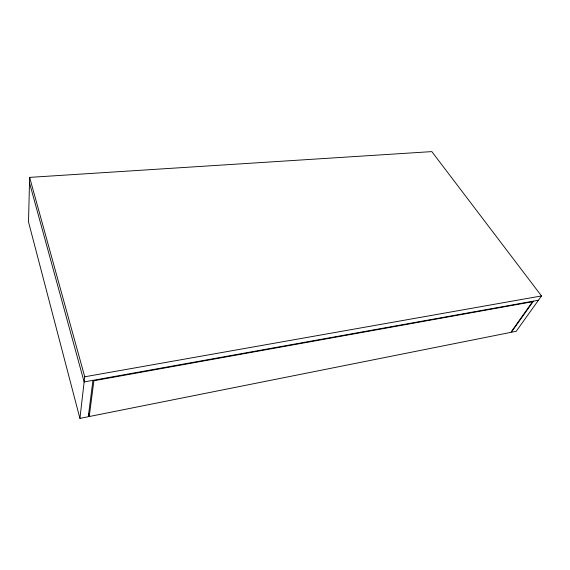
<?xml version="1.0" encoding="UTF-8"?>
<svg xmlns="http://www.w3.org/2000/svg" width="570" height="570" viewBox="0 0 570 570"><rect width="100%" height="100%" fill="white"/><g stroke="black" fill="none" stroke-linecap="round" stroke-linejoin="round"><path stroke-width="0.85" d="M533.449 301.131L511.361 332.267L516.199 331.298L541.5 295.937L431.818 151.606L29.633 177.377L28.5 221.908L79.921 418.394L88.279 416.727L92.967 380.34M79.921 418.394L84.738 376.784L29.633 177.377M89.226 416.535L93.893 380.739L532.53 301.73L510.805 332.374L89.226 416.535L88.528 413.963M538.422 300.24L84.139 381.928L29.49 182.82M84.738 376.784L541.5 295.937"/></g></svg>
